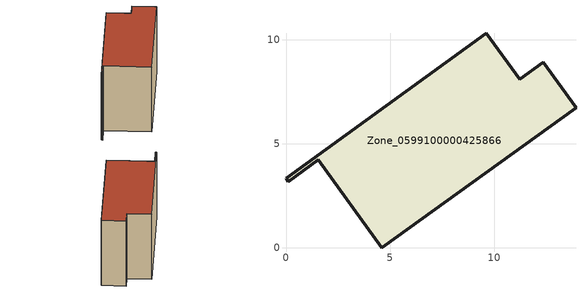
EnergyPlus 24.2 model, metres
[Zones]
Zone_0599100000425866
 floor ground (C_G): 0,3.34 9.63,10.32 11.22,8.1 12.36,8.92 13.94,6.73 4.6,0 1.55,4.23 0.11,3.19 z0
 wall outside (C_F): 1.55,4.23 4.6,0 13.94,6.73 12.36,8.92 11.22,8.1 9.63,10.32 0,3.34 0.11,3.19 1.55,4.23 z0:8.51
 roof outside (C_R): 9.63,10.32 0,3.34 0.11,3.19 1.55,4.23 4.6,0 13.94,6.73 12.36,8.92 11.22,8.1 z8.51
[BUILDING]
Pand.0599100000425866: North Axis=0; Terrain=City; Loads Convergence Tolerance Value=0.04; Temperature Convergence Tolerance Value=0.4; Solar Distribution=FullExterior; Maximum Number of Warmup Days=25; Minimum Number of Warmup Days=1
[Site:Location]
Rotterdam.The.Hague.AP_ZH_NLD Design_Conditions: Latitude=51.96; Longitude=4.45; Time Zone=1; Elevation=-4.5
[SITE:GROUNDTEMPERATURE:BUILDINGSURFACE]
18, 18, 18, 18, 18, 18, 18, 18, 18, 18, 18, 18
[MATERIAL] Thermal Absorptance=0.9; Solar Absorptance=0.7; Visible Absorptance=0.7
Name | Roughness | Thickness | Conductivity | Density | Specific Heat
G.TI.2006-2014 | MediumSmooth | 0.15 | 0.06 | 540 | 1210
F.TI.2006-2014 | Rough | 0.3 | 0.12 | 1920 | 840
R.TI.2006-2014 | MediumRough | 0.2 | 0.08 | 1500 | 1000
[CONSTRUCTION]
C_G: G.TI.2006-2014
C_F: F.TI.2006-2014
C_R: R.TI.2006-2014
[ZONE]
Zone_0599100000425866: Type=1; Multiplier=1; Ceiling Height=Autocalculate; Volume=Autocalculate; Floor Area=autocalculate; Part of Total Floor Area=Yes
[ZONEINFILTRATION:DESIGNFLOWRATE]
Infil_Zone_0599100000425866: Zone or ZoneList or Space or SpaceList=Zone_0599100000425866; Schedule=AlwaysOn; Design Flow Rate Calculation Method=Flow/Area; Flow Rate per Floor Area=0.0015; Constant Term Coefficient=1; Temperature Term Coefficient=0; Velocity Term Coefficient=0; Velocity Squared Term Coefficient=0
[HVACTEMPLATE:ZONE:IDEALLOADSAIRSYSTEM]
Zone_0599100000425866: Maximum Heating Supply Air Temperature=50; Minimum Cooling Supply Air Temperature=13; Maximum Heating Supply Air Humidity Ratio=0.0156; Minimum Cooling Supply Air Humidity Ratio=0.0077; Heating Limit=NoLimit; Cooling Limit=NoLimit; Dehumidification Control Type=ConstantSensibleHeatRatio; Cooling Sensible Heat Ratio=0.7; Dehumidification Setpoint=60; Humidification Control Type=None; Humidification Setpoint=30; Outdoor Air Method=None; Outdoor Air Flow Rate per Person=0.00944; Outdoor Air Flow Rate per Zone Floor Area=0; Outdoor Air Flow Rate per Zone=0; Demand Controlled Ventilation Type=None; Outdoor Air Economizer Type=NoEconomizer; Heat Recovery Type=None; Sensible Heat Recovery Effectiveness=0.7; Latent Heat Recovery Effectiveness=0.65
[ZONECONTROL:THERMOSTAT]
ThermostatControl_Zone_0599100000425866: Zone or ZoneList=Zone_0599100000425866; Control Type Schedule=DualSetpointControlType; Control 1=Thermostat_Zone_0599100000425866; Temperature Difference Between Cutout And Setpoint=0
[THERMOSTATSETPOINT:DUALSETPOINT]
Thermostat_Zone_0599100000425866: Heating Setpoint Temperature Schedule=HeatingSetpoint_Zone_0599100000425866; Cooling Setpoint Temperature Schedule=CoolingSetpoint_Zone_0599100000425866
[SCHEDULE:COMPACT]
HeatingSetpoint_Zone_0599100000425866: Through: 12/31, For: AllDays, Until: 24:00, 21
CoolingSetpoint_Zone_0599100000425866: Through: 12/31, For: AllDays, Until: 24:00, 24
DualSetpointControlType: Through: 12/31, For: AllDays, Until: 24:00, 4
AlwaysOn: Through: 12/31, For: AllDays, Until: 24:00, 1
